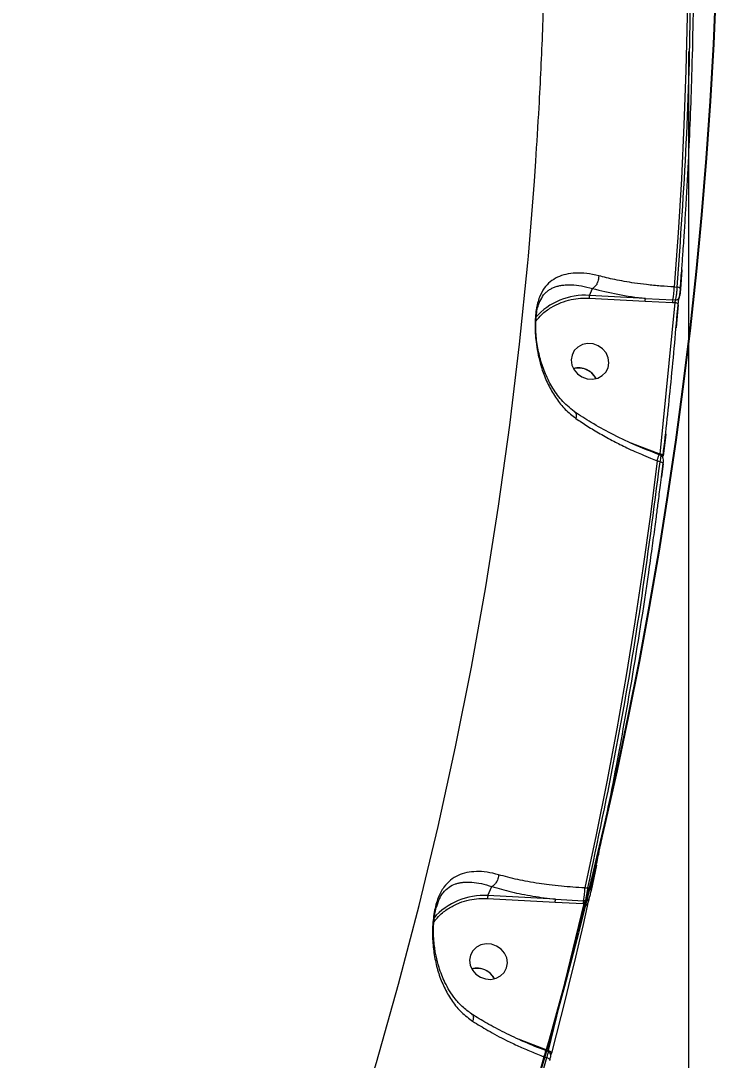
# Model space of a CAD drawing. Header units: millimetres. Extents: x -5609 to 5139, y -3980 to 3221.
# Drawn here: x 3483 to 3647.2, y 143 to 387.3 of the extents above; entities that cross this region are included whole.
import ezdxf

# ---------------------------------------------------------------- set-up
doc = ezdxf.new("R2010")
doc.units = ezdxf.units.MM
doc.layers.add('DIKOM_ОБЪЕКТ', color=7, linetype='Continuous')
doc.layers.add('DIKOM_РАЗМЕР_ОБЪЕКТА', color=7, linetype='Continuous')
doc.styles.add('style1', font='arial.ttf', dxfattribs={"width": 0.8})
doc.dimstyles.new('1-50', dxfattribs={"dimtxt": 300, "dimasz": 200, "dimexe": 100, "dimexo": 0, "dimgap": 100, "dimtad": 1, "dimtxsty": 'style1', "dimcen": 200, "dimclrd": 7, "dimclre": 7, "dimclrt": 7, "dimadec": 1, "dimazin": 2, "dimtfac": 1, "dimtmove": 0, "dimatfit": 2, "dimfxl": 0, "dimlwd": 25, "dimlwe": 18, "dimarcsym": 0})

# ---------------------------------------------------------------- blocks, each defined once
blk = doc.blocks.new('A$Cc336a1e3')
at = {"color": 7, "linetype": 'Continuous', "lineweight": 15}
for p, q in [((6458.58, 1601.64), (6458.24, 1597.14)), ((6436.83, 1595.66), (6437.55, 1597.29)), ((6456.76, 1597.66), (6457.41, 1597.63)), ((6425.1, 1594.11), (6425.18, 1594.24)), ((6436.75, 1595.01), (6449.94, 1594.3)), ((6450.02, 1594.95), (6436.83, 1595.66)), ((6449.94, 1594.3), (6456.38, 1593.99)), ((6450.02, 1594.95), (6456.44, 1594.61)), ((6456.88, 1593.97), (6453.37, 1558.36)), ((6456.38, 1593.99), (6456.88, 1593.97)), ((6457.02, 1594.57), (6456.44, 1594.61)), ((6453.24, 1558.41), (6447.03, 1560.77)), ((6453.36, 1556.55), (6452.73, 1556.79)), ((6453.59, 1558.06), (6453.2, 1558.21)), ((6453.37, 1558.36), (6453.24, 1558.41)), ((6454.11, 1557.85), (6454.2, 1557.93)), ((6454.18, 1556.04), (6453.81, 1552.93)), ((6438.52, 1461.75), (6437.21, 1455.76)), ((6412.95, 1454.55), (6413.89, 1456.69)), ((6435.74, 1456.39), (6436.4, 1456.36)), ((6428.87, 1453.69), (6412.95, 1454.55)), ((6401.1, 1452.5), (6401.43, 1453.51)), ((6412.87, 1453.9), (6428.8, 1453.04)), ((6435.49, 1452.72), (6427.12, 1418.13)), ((6428.8, 1453.04), (6435.36, 1452.73)), ((6428.87, 1453.69), (6435.42, 1453.34)), ((6435.36, 1452.73), (6435.49, 1452.72)), ((6435.82, 1453.32), (6435.42, 1453.34)), ((6426.64, 1418.31), (6420.55, 1420.63)), ((6427.25, 1417.87), (6426.6, 1418.11)), ((6427.12, 1418.13), (6426.64, 1418.31)), ((6426.75, 1416.46), (6426.13, 1416.69))]:
    blk.add_line(p, q, dxfattribs=at)
at = {"color": 8, "linetype": 'Continuous', "lineweight": 15}
for p, q in [((6447.03, 1560.77), (6446.72, 1560.89)), ((6420.55, 1420.63), (6420.37, 1420.7))]:
    blk.add_line(p, q, dxfattribs=at)
at = {"color": 7, "linetype": 'Continuous', "lineweight": 15, "flags": 128}
for points in [[(6459.78, 1699.66), (6459.94, 1686.87), (6459.95, 1674.09), (6459.81, 1661.31), (6459.51, 1648.55), (6459.05, 1635.8), (6458.44, 1623.07), (6457.68, 1610.36), (6456.76, 1597.66)], [(6422.49, 1604.89), (6423.9, 1622.53), (6424.23, 1627.2)], [(6458.24, 1597.14), (6458.24, 1597.22), (6458.24, 1597.23)], [(6457.71, 1593.48), (6457.33, 1589.02), (6457.25, 1588.04)], [(6457.98, 1595.31), (6457.95, 1595.16), (6457.93, 1595.11)], [(6436.29, 1576.08), (6437.56, 1575.99), (6438.77, 1576.23), (6439.85, 1576.8), (6440.69, 1577.63), (6441.23, 1578.67), (6441.42, 1579.83), (6441.26, 1581.02), (6440.75, 1582.14), (6439.93, 1583.1), (6438.88, 1583.82), (6437.67, 1584.24), (6436.41, 1584.34), (6435.19, 1584.09), (6434.12, 1583.53), (6433.28, 1582.69), (6432.74, 1581.65), (6432.54, 1580.49), (6432.71, 1579.3), (6433.22, 1578.19), (6434.03, 1577.23), (6435.08, 1576.51), (6436.29, 1576.08)], [(6433.04, 1578.48), (6433.89, 1578.61), (6435.15, 1578.52)], [(6454.79, 1563.08), (6454.7, 1562.29), (6454.19, 1557.85)], [(6452.73, 1556.79), (6451.15, 1544.13), (6449.41, 1531.5), (6447.52, 1518.9), (6445.47, 1506.33), (6443.27, 1493.79), (6440.91, 1481.29), (6438.4, 1468.82), (6435.74, 1456.39)], [(6454.19, 1557.85), (6454.2, 1557.92), (6454.2, 1557.93)], [(6437.21, 1455.76), (6437.22, 1455.83), (6437.19, 1455.92), (6437.12, 1456), (6437.03, 1456.08), (6436.9, 1456.16), (6436.75, 1456.24), (6436.58, 1456.3), (6436.4, 1456.36)], [(6436.3, 1452.11), (6435.32, 1447.77), (6434.32, 1443.43), (6433.3, 1439.1), (6432.26, 1434.77), (6431.2, 1430.44), (6430.13, 1426.12), (6429.04, 1421.81), (6427.92, 1417.5)], [(6412.41, 1434.97), (6413.67, 1434.87), (6414.89, 1435.12), (6415.96, 1435.68), (6416.8, 1436.52), (6417.34, 1437.56), (6417.54, 1438.72), (6417.38, 1439.91), (6416.87, 1441.02), (6416.05, 1441.98), (6415, 1442.7), (6413.79, 1443.13), (6412.53, 1443.22), (6411.31, 1442.98), (6410.24, 1442.41), (6409.4, 1441.58), (6408.86, 1440.54), (6408.66, 1439.38), (6408.82, 1438.19), (6409.33, 1437.07), (6410.15, 1436.11), (6411.2, 1435.39), (6412.41, 1434.97)], [(6409.16, 1437.36), (6410.01, 1437.5), (6411.27, 1437.4)], [(6427.92, 1417.5), (6427.93, 1417.58), (6427.9, 1417.66), (6427.84, 1417.75), (6427.74, 1417.84), (6427.62, 1417.92), (6427.47, 1418), (6427.3, 1418.07), (6427.12, 1418.13)], [(6426.13, 1416.69), (6422.84, 1404.49), (6419.39, 1392.34), (6415.8, 1380.23), (6412.06, 1368.17), (6408.16, 1356.16), (6404.12, 1344.21), (6399.94, 1332.3), (6395.6, 1320.46)]]:
    blk.add_lwpolyline(points, dxfattribs=at)
at = {"color": 8, "linetype": 'Continuous', "lineweight": 15, "flags": 128}
blk.add_lwpolyline([(6351.43, 1314.88), (6355.6, 1325.11), (6362.53, 1342.89), (6369.12, 1360.81), (6375.35, 1378.86), (6381.24, 1397.02), (6386.77, 1415.31), (6391.95, 1433.71), (6396.77, 1452.21), (6401.23, 1470.82), (6405.33, 1489.51), (6409.08, 1508.3), (6412.46, 1527.17), (6415.48, 1546.11), (6418.13, 1565.13), (6420.42, 1584.21), (6422.35, 1603.34), (6422.49, 1604.89)], dxfattribs=at)
at = {"color": 8, "linetype": 'Continuous', "lineweight": 15}
for centre, radius, start, end in [((6435.82, 1580.06), 15.64, 86.2973, 138.2202), ((6457.41, 1596.57), 1.06, 38.5044, 90.1464), ((6457.1, 1595.48), 0.907, 264.7575, 335.9872), ((6444.16, 1560.4), 9.3, 337.1259, 346.3389), ((6453.33, 1557.29), 1.08, 36.8486, 88.0992), ((6411.94, 1438.95), 15.63, 86.2937, 138.5984), ((6417.56, 1420.31), 9.3, 337.1268, 346.338)]:
    blk.add_arc(centre, radius, start, end, dxfattribs=at)
at = {"color": 7, "linetype": 'Continuous', "lineweight": 15}
for centre, radius, start, end in [((6444.76, 1597.37), 12.01, 346.7062, 1.4123), ((6458.79, 1594.05), 2.42, 166.7332, 181.3325), ((6434.2, 1573.83), 4.79, 28.5678, 103.9404), ((6434.2, 1573.83), 4.78, 28.6437, 78.5351), ((6423.73, 1456.1), 12.01, 346.7064, 1.4123), ((6437.77, 1452.78), 2.42, 166.7322, 181.3333), ((6435.93, 1454.17), 0.864, 262.9537, 344.0877), ((6410.31, 1432.72), 4.79, 28.5675, 103.941), ((6410.32, 1432.71), 4.78, 28.6376, 78.5415)]:
    blk.add_arc(centre, radius, start, end, dxfattribs=at)
for points, knots in [([(6424.19, 1627.21), (6424.47, 1631.41), (6425.16, 1641.7), (6425.89, 1658.1), (6426.43, 1676.4), (6426.65, 1694.72), (6426.56, 1713.06), (6426.15, 1731.4), (6425.42, 1749.75), (6424.64, 1763.87), (6424.08, 1771.87), (6423.95, 1773.75)], [0, 0, 0, 0, 0.086364, 0.211233, 0.336148, 0.46111, 0.586122, 0.711185, 0.836301, 0.96147, 1, 1, 1, 1]), ([(6460.43, 1699.42), (6460.54, 1688.07), (6460.74, 1665.38), (6459.74, 1631.43), (6458.19, 1608.89), (6457.41, 1597.63)], [0, 0, 0, 0, 0.333329, 0.666673, 1, 1, 1, 1]), ([(6458.21, 1597.3), (6458.33, 1598.91), (6458.55, 1601.77), (6458.82, 1605.56), (6459.03, 1608.5), (6459.19, 1610.96), (6459.34, 1613.31), (6459.67, 1618.67), (6460.3, 1630), (6461.07, 1649.17), (6461.38, 1666.48), (6461.42, 1678.76), (6461.41, 1683.17), (6461.39, 1686.77), (6461.36, 1690.04), (6461.31, 1694.28), (6461.26, 1697.43), (6461.23, 1699.17)], [0, 0, 0, 0, 0.047517, 0.084814, 0.111896, 0.134469, 0.157569, 0.181156, 0.292811, 0.492191, 0.745946, 0.801743, 0.852948, 0.875437, 0.907425, 0.948947, 1, 1, 1, 1]), ([(5846.46, 1626.73), (5852.74, 1625.24), (5865.3, 1622.26), (5884.56, 1617.03), (5904.06, 1611.25), (5923.8, 1604.87), (5943.27, 1598.08), (5962.4, 1590.93), (5981.15, 1583.49), (5996.6, 1576.98), (6008.74, 1571.67), (6017.56, 1567.7), (6026.37, 1563.64), (6035.16, 1559.49), (6047.17, 1553.68), (6062.43, 1546.02), (6080.89, 1536.29), (6099.35, 1526.08), (6117.74, 1515.39), (6135.6, 1504.51), (6152.88, 1493.46), (6169.54, 1482.3), (6182.25, 1473.38), (6191.23, 1466.86), (6196.63, 1462.88), (6201.98, 1458.86), (6207.29, 1454.81), (6212.56, 1450.73), (6217.77, 1446.61), (6226.05, 1439.95), (6237.21, 1430.67), (6250.88, 1418.68), (6264.03, 1406.49), (6276.58, 1394.13), (6288.21, 1381.91), (6298.92, 1369.89), (6308.71, 1358.08), (6315.92, 1348.67), (6320.98, 1341.65), (6324.21, 1337), (6327.31, 1332.36), (6330.29, 1327.73), (6333.13, 1323.11), (6337.21, 1316.17), (6342.15, 1306.98), (6347.39, 1295.69), (6351.66, 1284.62), (6354.95, 1273.81), (6357.22, 1263.29), (6358.46, 1253.09), (6358.65, 1243.25), (6357.75, 1233.81), (6355.84, 1224.75), (6353.66, 1219.13), (6352.56, 1216.31)], [0, 0, 0, 0, 0.024819, 0.049681, 0.074585, 0.099531, 0.12452, 0.147881, 0.17128, 0.194715, 0.205777, 0.216847, 0.227925, 0.239011, 0.250105, 0.273561, 0.297359, 0.321499, 0.345981, 0.370806, 0.394284, 0.418061, 0.442135, 0.45031, 0.458518, 0.466761, 0.475037, 0.483347, 0.49169, 0.500068, 0.523695, 0.547624, 0.571855, 0.596389, 0.621225, 0.644678, 0.668395, 0.692375, 0.701869, 0.711403, 0.720978, 0.730593, 0.74025, 0.749946, 0.774408, 0.798991, 0.823694, 0.848519, 0.873464, 0.898529, 0.923716, 0.949023, 0.974451, 1, 1, 1, 1]), ([(6351.98, 1215.39), (6352.21, 1215.95), (6352.76, 1217.23), (6353.47, 1219.17), (6354.12, 1221.08), (6354.62, 1222.7), (6355.02, 1224.07), (6355.75, 1226.84), (6356.65, 1231), (6357.42, 1236.73), (6357.9, 1243.92), (6357.66, 1252.93), (6356.23, 1263.6), (6353.76, 1274.33), (6350.38, 1285.03), (6346.03, 1296.03), (6340.71, 1307.28), (6334.44, 1318.77), (6327.24, 1330.46), (6319.13, 1342.32), (6310.11, 1354.35), (6300.22, 1366.48), (6289.48, 1378.71), (6277.93, 1390.97), (6265.6, 1403.25), (6252.51, 1415.53), (6238.7, 1427.76), (6224.19, 1439.93), (6209.03, 1451.99), (6193.27, 1463.91), (6176.95, 1475.65), (6160.1, 1487.19), (6142.77, 1498.51), (6124.99, 1509.58), (6106.82, 1520.36), (6088.3, 1530.83), (6069.5, 1540.94), (6050.46, 1550.69), (6031.22, 1560.05), (6011.83, 1568.98), (5992.33, 1577.49), (5972.78, 1585.53), (5953.68, 1592.91), (5935.07, 1599.66), (5916.99, 1605.8), (5902.39, 1610.41), (5891.23, 1613.74), (5883.66, 1615.92), (5877.83, 1617.54), (5873.41, 1618.74), (5869.88, 1619.68), (5865.46, 1620.84), (5860.11, 1622.19), (5853.86, 1623.73), (5849.41, 1624.77), (5847.04, 1625.32)], [0, 0, 0, 0, 0.005164, 0.011747, 0.017409, 0.022134, 0.025929, 0.029329, 0.045948, 0.061023, 0.076097, 0.103011, 0.129923, 0.154388, 0.178898, 0.203382, 0.227841, 0.2523, 0.276759, 0.301215, 0.325679, 0.350192, 0.374652, 0.399106, 0.42356, 0.448014, 0.472466, 0.496946, 0.521441, 0.545894, 0.570345, 0.594797, 0.619248, 0.643702, 0.668208, 0.692672, 0.717123, 0.741574, 0.766025, 0.790476, 0.81494, 0.839447, 0.8639, 0.886722, 0.909544, 0.932365, 0.942408, 0.952385, 0.961554, 0.96504, 0.969569, 0.97533, 0.982329, 0.990563, 1, 1, 1, 1]), ([(6351.57, 1214.27), (6352.68, 1217.08), (6354.9, 1222.69), (6356.86, 1231.73), (6357.81, 1241.15), (6357.67, 1250.97), (6356.51, 1260.92), (6354.42, 1270.95), (6351.5, 1281), (6348.47, 1289.21), (6345.85, 1295.42), (6344, 1299.55), (6342.02, 1303.7), (6339.92, 1307.87), (6337.69, 1312.08), (6333.81, 1319.04), (6327.87, 1328.81), (6319.25, 1341.47), (6309.72, 1354.15), (6299.35, 1366.81), (6288.45, 1379.13), (6277.13, 1391.07), (6265.51, 1402.62), (6256.01, 1411.54), (6249.03, 1417.87), (6244.78, 1421.65), (6240.48, 1425.42), (6236.13, 1429.16), (6231.74, 1432.88), (6227.3, 1436.58), (6218.95, 1443.42), (6206.43, 1453.32), (6189.38, 1466.08), (6171.92, 1478.48), (6154.12, 1490.48), (6138.28, 1500.65), (6124.58, 1509.1), (6113.14, 1515.94), (6101.66, 1522.61), (6090.14, 1529.09), (6078.61, 1535.39), (6067.09, 1541.5), (6055.58, 1547.41), (6041.29, 1554.54), (6024.15, 1562.73), (6004.09, 1571.79), (5983.99, 1580.35), (5963.9, 1588.41), (5943.87, 1595.93), (5923.95, 1602.9), (5904.21, 1609.31), (5884.69, 1615.12), (5865.43, 1620.39), (5852.86, 1623.38), (5846.57, 1624.88)], [0, 0, 0, 0, 0.025552, 0.050983, 0.076294, 0.101484, 0.126553, 0.149842, 0.173026, 0.196104, 0.205143, 0.214165, 0.223171, 0.232161, 0.241135, 0.250092, 0.276443, 0.302492, 0.328238, 0.353682, 0.378823, 0.402016, 0.424946, 0.447612, 0.455186, 0.46273, 0.470244, 0.477729, 0.485183, 0.492607, 0.500002, 0.526532, 0.552719, 0.578564, 0.604068, 0.629229, 0.644783, 0.660202, 0.675488, 0.690641, 0.705659, 0.720545, 0.735296, 0.749914, 0.775113, 0.80027, 0.825384, 0.850457, 0.875486, 0.900474, 0.925419, 0.950322, 0.975182, 1, 1, 1, 1]), ([(6439.03, 1600.27), (6438.06, 1600.48), (6436.13, 1600.91), (6433.55, 1600.96), (6431.26, 1600.66), (6429.27, 1599.98), (6427.57, 1598.92), (6426.15, 1597.43), (6425.21, 1595.69), (6424.63, 1593.9), (6424.3, 1592.32), (6424.09, 1590.56), (6424.02, 1588.67), (6424.08, 1586.71), (6424.27, 1584.55), (6424.63, 1582.23), (6425.2, 1579.83), (6426.04, 1577.16), (6427.26, 1574.3), (6429, 1571.39), (6431.08, 1568.78), (6432.78, 1567.43), (6433.63, 1566.75)], [0, 0, 0, 0, 0.061025, 0.122222, 0.183668, 0.245486, 0.307599, 0.369818, 0.433521, 0.466863, 0.498204, 0.530694, 0.563164, 0.594251, 0.627589, 0.66974, 0.711896, 0.753657, 0.815789, 0.877568, 0.938676, 1, 1, 1, 1]), ([(6439.03, 1600.27), (6439.01, 1600.02), (6438.98, 1599.57), (6438.81, 1598.99), (6438.68, 1598.66), (6438.61, 1598.51), (6438.59, 1598.48), (6438.59, 1598.47), (6438.59, 1598.46), (6438.59, 1598.46), (6438.58, 1598.18), (6438.06, 1597.67), (6437.72, 1597.41), (6437.55, 1597.29)], [0, 0, 0, 0, 0.208162, 0.368003, 0.466885, 0.492065, 0.498486, 0.500197, 0.500685, 0.500814, 0.500884, 0.758111, 1, 1, 1, 1]), ([(6456.76, 1597.66), (6455.69, 1597.72), (6453.5, 1597.85), (6450.39, 1598.16), (6447.54, 1598.53), (6445.04, 1598.94), (6442.83, 1599.36), (6440.84, 1599.8), (6439.62, 1600.12), (6439.03, 1600.27)], [0, 0, 0, 0, 0.166907, 0.343394, 0.499287, 0.637431, 0.766929, 0.887791, 1, 1, 1, 1]), ([(6437.55, 1597.29), (6437.55, 1597.29), (6437.55, 1597.29), (6437.55, 1597.29), (6437.55, 1597.29)], [0, 0, 0, 0, 0.460391, 1, 1, 1, 1]), ([(6437.55, 1597.29), (6439.49, 1596.8), (6443.38, 1595.83), (6447.81, 1595.24), (6450.02, 1594.95)], [0, 0, 0, 0, 0.500701, 1, 1, 1, 1]), ([(6457.41, 1597.63), (6457.4, 1597.33), (6457.36, 1596.76), (6457.27, 1595.89), (6457.15, 1595.11), (6457.06, 1594.75), (6457.02, 1594.57)], [0, 0, 0, 0, 0.263729, 0.499746, 0.750638, 1, 1, 1, 1]), ([(6457.93, 1595.11), (6457.96, 1595.23), (6458.02, 1595.49), (6458.11, 1596.04), (6458.19, 1596.65), (6458.22, 1597.03), (6458.24, 1597.23)], [0, 0, 0, 0, 0.251831, 0.502288, 0.751592, 1, 1, 1, 1]), ([(6458.24, 1597.14), (6458.22, 1596.97), (6458.19, 1596.64), (6458.13, 1596.11), (6458.07, 1595.73), (6458.04, 1595.59), (6458.03, 1595.56)], [0, 0, 0, 0, 0.303884, 0.607683, 0.91169, 1, 1, 1, 1]), ([(6433.63, 1568.09), (6432.57, 1568.92), (6430.51, 1570.52), (6428.2, 1573.71), (6426.47, 1577.07), (6425.27, 1580.55), (6424.61, 1583.58), (6424.3, 1586.08), (6424.19, 1588.01), (6424.22, 1589.92), (6424.41, 1591.68), (6424.73, 1593.18), (6425.02, 1593.9), (6425.16, 1594.27)], [0, 0, 0, 0, 0.144989, 0.281757, 0.411146, 0.530819, 0.644527, 0.702159, 0.760755, 0.819356, 0.87861, 0.938585, 1, 1, 1, 1]), ([(6436.83, 1595.66), (6436.82, 1595.63), (6436.8, 1595.57), (6436.77, 1595.4), (6436.76, 1595.2), (6436.76, 1595.07), (6436.75, 1595.01)], [0, 0, 0, 0, 0.250081, 0.500056, 0.750018, 1, 1, 1, 1]), ([(6449.94, 1594.3), (6449.94, 1594.36), (6449.94, 1594.46), (6449.95, 1594.59), (6449.96, 1594.68), (6449.98, 1594.77), (6449.99, 1594.88), (6450.01, 1594.92), (6450.02, 1594.95)], [0, 0, 0, 0, 0.239462, 0.368343, 0.49998, 0.631619, 0.76045, 1, 1, 1, 1]), ([(6454.16, 1558.01), (6454.81, 1563.75), (6456.13, 1575.6), (6457.15, 1587.5), (6457.68, 1593.64)], [0, 0, 0, 0, 0.484375, 1, 1, 1, 1]), ([(6456.96, 1594.3), (6456.95, 1594.25), (6456.92, 1594.14), (6456.9, 1594.03), (6456.88, 1593.97)], [0, 0, 0, 0, 0.465233, 1, 1, 1, 1]), ([(6457.71, 1593.48), (6457.71, 1593.53), (6457.72, 1593.63), (6457.54, 1593.78), (6457.25, 1593.9), (6457, 1593.95), (6456.88, 1593.97)], [0, 0, 0, 0, 0.240568, 0.499924, 0.75941, 1, 1, 1, 1]), ([(6457.02, 1594.57), (6457.02, 1594.54), (6457, 1594.47), (6456.98, 1594.36), (6456.96, 1594.3)], [0, 0, 0, 0, 0.495271, 1, 1, 1, 1]), ([(6457.71, 1593.56), (6457.72, 1593.71), (6457.75, 1594), (6457.81, 1594.44), (6457.87, 1594.84), (6457.91, 1595.02), (6457.93, 1595.11)], [0, 0, 0, 0, 0.251861, 0.502464, 0.751936, 1, 1, 1, 1]), ([(6453.2, 1558.21), (6451.2, 1558.99), (6447.33, 1560.52), (6442, 1563.1), (6437.29, 1565.69), (6434.59, 1567.46), (6433.29, 1568.32)], [0, 0, 0, 0, 0.273976, 0.531329, 0.774571, 1, 1, 1, 1]), ([(6433.63, 1566.75), (6434.53, 1566.14), (6436.34, 1564.92), (6439.34, 1563.12), (6441.93, 1561.7), (6444.07, 1560.6), (6445.72, 1559.8), (6447.4, 1559.02), (6449.23, 1558.21), (6450.96, 1557.48), (6452.2, 1557), (6452.73, 1556.79)], [0, 0, 0, 0, 0.162942, 0.327998, 0.500248, 0.573846, 0.656947, 0.749546, 0.822714, 0.924853, 1, 1, 1, 1]), ([(6454.19, 1556.12), (6454.21, 1556.33), (6454.25, 1556.75), (6454.22, 1557.29), (6454.06, 1557.69), (6453.83, 1557.94), (6453.67, 1558.02), (6453.59, 1558.06)], [0, 0, 0, 0, 0.273031, 0.524641, 0.76705, 0.885881, 1, 1, 1, 1]), ([(6453.36, 1556.55), (6451.92, 1545.33), (6449.02, 1522.89), (6443.37, 1489.47), (6438.72, 1467.39), (6436.4, 1456.36)], [0, 0, 0, 0, 0.333329, 0.666673, 1, 1, 1, 1]), ([(6437.19, 1455.92), (6437.53, 1457.49), (6438.15, 1460.29), (6438.94, 1464), (6439.55, 1466.88), (6440.05, 1469.29), (6440.52, 1471.59), (6441.59, 1476.85), (6443.77, 1487.97), (6447.16, 1506.81), (6449.84, 1523.87), (6451.56, 1536), (6452.15, 1540.36), (6452.62, 1543.92), (6453.04, 1547.15), (6453.57, 1551.35), (6453.95, 1554.47), (6454.15, 1556.2)], [0, 0, 0, 0, 0.047516, 0.084813, 0.111896, 0.134469, 0.157569, 0.181155, 0.29281, 0.492191, 0.745946, 0.801742, 0.852948, 0.875437, 0.907425, 0.948947, 1, 1, 1, 1]), ([(6454.18, 1556.04), (6454.19, 1556.08), (6454.19, 1556.18), (6454.01, 1556.34), (6453.72, 1556.48), (6453.48, 1556.53), (6453.36, 1556.55)], [0, 0, 0, 0, 0.240676, 0.500101, 0.759392, 1, 1, 1, 1]), ([(6415.48, 1459.47), (6414.55, 1459.7), (6412.7, 1460.15), (6410.21, 1460.27), (6407.94, 1460.03), (6405.91, 1459.37), (6404.12, 1458.28), (6402.8, 1456.9), (6401.88, 1455.42), (6401.26, 1454.06), (6400.73, 1452.48), (6400.33, 1450.69), (6400.06, 1448.77), (6399.93, 1446.81), (6399.93, 1444.84), (6400.08, 1442.31), (6400.53, 1439.26), (6401.47, 1435.8), (6402.8, 1432.58), (6404.55, 1429.64), (6406.69, 1427.03), (6408.48, 1425.7), (6409.37, 1425.03)], [0, 0, 0, 0, 0.060876, 0.12226, 0.183724, 0.245802, 0.307726, 0.370776, 0.403958, 0.434891, 0.467531, 0.500174, 0.531666, 0.565143, 0.597097, 0.628916, 0.691932, 0.754147, 0.816303, 0.877596, 0.938997, 1, 1, 1, 1]), ([(6415.48, 1459.47), (6415.45, 1459.23), (6415.4, 1458.8), (6415.21, 1458.26), (6415.07, 1457.95), (6414.99, 1457.82), (6414.97, 1457.78), (6414.97, 1457.77), (6414.82, 1457.5), (6414.47, 1457.04), (6414.08, 1456.81), (6413.89, 1456.69)], [0, 0, 0, 0, 0.206181, 0.364535, 0.463872, 0.490104, 0.497343, 0.4995, 0.500648, 0.759699, 1, 1, 1, 1]), ([(6435.74, 1456.39), (6434.81, 1456.44), (6432.95, 1456.53), (6430.15, 1456.76), (6427.49, 1457.05), (6424.85, 1457.42), (6422.39, 1457.83), (6419.94, 1458.32), (6417.64, 1458.86), (6416.18, 1459.27), (6415.48, 1459.47)], [0, 0, 0, 0, 0.125625, 0.250406, 0.385735, 0.499676, 0.630687, 0.750894, 0.878936, 1, 1, 1, 1]), ([(6413.89, 1456.69), (6413.89, 1456.69), (6413.89, 1456.69), (6413.89, 1456.69), (6413.89, 1456.69)], [0, 0, 0, 0, 0.455316, 1, 1, 1, 1]), ([(6413.89, 1456.69), (6415.4, 1456.26), (6418.42, 1455.4), (6423.47, 1454.39), (6427.08, 1453.92), (6428.87, 1453.69)], [0, 0, 0, 0, 0.332592, 0.667044, 1, 1, 1, 1]), ([(6412.95, 1454.55), (6412.94, 1454.51), (6412.92, 1454.45), (6412.89, 1454.28), (6412.87, 1454.09), (6412.87, 1453.96), (6412.87, 1453.9)], [0, 0, 0, 0, 0.249993, 0.49999, 0.74999, 1, 1, 1, 1]), ([(6436.4, 1456.36), (6436.36, 1456.08), (6436.29, 1455.52), (6436.13, 1454.64), (6435.97, 1453.85), (6435.87, 1453.49), (6435.82, 1453.32)], [0, 0, 0, 0, 0.248569, 0.497983, 0.754251, 1, 1, 1, 1]), ([(6437.21, 1455.76), (6437.18, 1455.59), (6437.1, 1455.26), (6436.97, 1454.74), (6436.85, 1454.26), (6436.79, 1454.04), (6436.76, 1453.94)], [0, 0, 0, 0, 0.250031, 0.499891, 0.749926, 1, 1, 1, 1]), ([(6409.47, 1426.5), (6408.69, 1427.05), (6407.17, 1428.12), (6405.36, 1430.1), (6403.94, 1432.11), (6402.59, 1434.58), (6401.52, 1437.31), (6400.86, 1439.88), (6400.53, 1441.68), (6400.32, 1443.23), (6400.18, 1444.99), (6400.16, 1447.03), (6400.32, 1449.19), (6400.63, 1451.2), (6400.98, 1452.15), (6401.1, 1452.5)], [0, 0, 0, 0, 0.104375, 0.20147, 0.289433, 0.36888, 0.501401, 0.596081, 0.638595, 0.68504, 0.749274, 0.808706, 0.877693, 0.955058, 1, 1, 1, 1]), ([(6401.07, 1452.51), (6401.15, 1452.76), (6401.26, 1453.12), (6401.39, 1453.39), (6401.44, 1453.49)], [0, 0, 0, 0, 0.662249, 1, 1, 1, 1]), ([(6428.8, 1453.04), (6428.8, 1453.1), (6428.8, 1453.19), (6428.81, 1453.33), (6428.82, 1453.42), (6428.83, 1453.51), (6428.85, 1453.61), (6428.86, 1453.66), (6428.87, 1453.69)], [0, 0, 0, 0, 0.23946, 0.368384, 0.500004, 0.631603, 0.76052, 1, 1, 1, 1]), ([(6435.82, 1453.32), (6435.82, 1453.3), (6435.81, 1453.27), (6435.77, 1453.18), (6435.7, 1453.05), (6435.6, 1452.88), (6435.53, 1452.77), (6435.49, 1452.72)], [0, 0, 0, 0, 0.112375, 0.228515, 0.47679, 0.732959, 1, 1, 1, 1]), ([(6436.3, 1452.11), (6436.3, 1452.16), (6436.31, 1452.27), (6436.13, 1452.44), (6435.85, 1452.61), (6435.61, 1452.68), (6435.49, 1452.72)], [0, 0, 0, 0, 0.240567, 0.499986, 0.759575, 1, 1, 1, 1]), ([(6436.76, 1453.94), (6436.73, 1453.83), (6436.66, 1453.61), (6436.54, 1453.13), (6436.41, 1452.61), (6436.34, 1452.28), (6436.3, 1452.11)], [0, 0, 0, 0, 0.250087, 0.50011, 0.749972, 1, 1, 1, 1]), ([(6426.6, 1418.11), (6424.87, 1418.78), (6421.53, 1420.09), (6416.89, 1422.29), (6412.74, 1424.48), (6410.3, 1425.99), (6409.13, 1426.72)], [0, 0, 0, 0, 0.273906, 0.530787, 0.774015, 1, 1, 1, 1]), ([(6409.37, 1425.03), (6410.54, 1424.31), (6413.04, 1422.75), (6416.72, 1420.8), (6420.16, 1419.16), (6423.1, 1417.87), (6425.12, 1417.08), (6426.13, 1416.69)], [0, 0, 0, 0, 0.233009, 0.500588, 0.666489, 0.833039, 1, 1, 1, 1]), ([(6427.12, 1418.13), (6427.12, 1418.08), (6427.11, 1417.97), (6427.11, 1417.91), (6427.1, 1417.88)], [0, 0, 0, 0, 0.534774, 1, 1, 1, 1]), ([(6427.56, 1415.9), (6427.66, 1416.28), (6427.81, 1416.85), (6427.65, 1417.47), (6427.41, 1417.77), (6427.23, 1417.86), (6427.15, 1417.9)], [0, 0, 0, 0, 0.501993, 0.74912, 0.87595, 1, 1, 1, 1]), ([(6427.78, 1417.18), (6427.78, 1417.18), (6427.8, 1417.16), (6427.85, 1417.25), (6427.9, 1417.42), (6427.93, 1417.51)], [0, 0, 0, 0, 0.006224, 0.465096, 1, 1, 1, 1]), ([(6426.75, 1416.46), (6423.79, 1405.65), (6417.86, 1384.03), (6407.71, 1352), (6400.09, 1330.95), (6396.29, 1320.42)], [0, 0, 0, 0, 0.333329, 0.666672, 1, 1, 1, 1]), ([(6427.55, 1415.83), (6427.55, 1415.88), (6427.56, 1415.98), (6427.39, 1416.16), (6427.11, 1416.34), (6426.87, 1416.42), (6426.75, 1416.46)], [0, 0, 0, 0, 0.240624, 0.500051, 0.759487, 1, 1, 1, 1])]:
    blk.add_open_spline(points, degree=3, knots=knots, dxfattribs=at)
at = {"color": 8, "linetype": 'Continuous', "lineweight": 15}
for points, knots in [([(5932.43, 1640.84), (5937.53, 1639.16), (5947.74, 1635.79), (5963.15, 1630.29), (5978.57, 1624.49), (5994.01, 1618.35), (6008.5, 1612.28), (6022.08, 1606.33), (6034.73, 1600.58), (6047.43, 1594.57), (6060.16, 1588.32), (6072.9, 1581.84), (6085.41, 1575.24), (6097.69, 1568.53), (6109.72, 1561.72), (6121.73, 1554.7), (6133.68, 1547.46), (6145.56, 1540.02), (6156.6, 1532.87), (6166.8, 1526.04), (6176.19, 1519.57), (6185.49, 1512.98), (6194.69, 1506.26), (6203.76, 1499.42), (6212.7, 1492.47), (6223.28, 1483.98), (6235.33, 1473.88), (6248.58, 1462.13), (6261.29, 1450.17), (6271.61, 1439.81), (6279.83, 1431.1), (6286.19, 1424.08), (6292.3, 1417.03), (6298.14, 1409.96), (6303.7, 1402.87), (6308.97, 1395.78), (6314.45, 1387.97), (6320, 1379.45), (6325.43, 1370.27), (6330.25, 1361.18), (6334.46, 1352.19), (6338.21, 1342.72), (6340.87, 1334.8), (6341.91, 1330), (6342.22, 1328.57)], [0, 0, 0, 0, 0.027414, 0.054853, 0.082104, 0.109256, 0.136553, 0.158779, 0.181178, 0.20375, 0.226496, 0.249415, 0.272508, 0.294573, 0.316858, 0.339361, 0.362082, 0.385022, 0.40818, 0.427131, 0.44625, 0.465538, 0.484996, 0.504623, 0.524419, 0.544385, 0.576741, 0.609548, 0.642807, 0.676517, 0.695985, 0.7156, 0.735363, 0.755273, 0.77533, 0.795536, 0.815889, 0.842723, 0.869757, 0.896992, 0.924426, 0.952061, 0.985722, 1, 1, 1, 1]), ([(6353.67, 1272.54), (6353.66, 1272.59), (6352.91, 1276.16), (6350.47, 1283.56), (6346.28, 1294.72), (6340.97, 1306.18), (6334.71, 1317.85), (6327.47, 1329.73), (6319.26, 1341.82), (6310.08, 1354.11), (6299.97, 1366.55), (6288.98, 1379.05), (6277.17, 1391.58), (6264.56, 1404.09), (6251.16, 1416.61), (6236.97, 1429.11), (6222.02, 1441.57), (6206.39, 1453.91), (6190.16, 1466.08), (6173.39, 1478.03), (6156.09, 1489.77), (6138.25, 1501.29), (6119.92, 1512.56), (6101.17, 1523.53), (6082.13, 1534.13), (6062.85, 1544.33), (6043.36, 1554.13), (6023.65, 1563.52), (6003.75, 1572.49), (5983.72, 1581.01), (5963.69, 1589.02), (5943.75, 1596.5), (5923.95, 1603.41), (5904.28, 1609.78), (5884.75, 1615.59), (5865.38, 1620.86), (5852.71, 1623.87), (5846.36, 1625.37)], [0, 0, 0, 0, 0.000445, 0.029977, 0.059492, 0.088897, 0.118182, 0.147437, 0.176763, 0.20622, 0.235762, 0.265243, 0.294546, 0.323812, 0.353102, 0.382477, 0.412, 0.441529, 0.47092, 0.500234, 0.529534, 0.558879, 0.588414, 0.617937, 0.647358, 0.676663, 0.705915, 0.73522, 0.764663, 0.794187, 0.823692, 0.853036, 0.88229, 0.911571, 0.940941, 0.970423, 1, 1, 1, 1]), ([(6425.18, 1594.24), (6425.46, 1594.79), (6425.89, 1595.65), (6426.64, 1596.42), (6427.29, 1596.93), (6428.01, 1597.35), (6428.8, 1597.68), (6429.65, 1597.92), (6430.59, 1598.09), (6431.59, 1598.17), (6433, 1598.17), (6434.91, 1597.99), (6436.67, 1597.52), (6437.55, 1597.29)], [0, 0, 0, 0, 0.129826, 0.201752, 0.273882, 0.346461, 0.419678, 0.49295, 0.56584, 0.642602, 0.711501, 0.856316, 1, 1, 1, 1]), ([(6424.24, 1589.61), (6424.69, 1590.15), (6425.71, 1591.39), (6427.75, 1592.85), (6430.08, 1594.01), (6432.42, 1594.7), (6434.64, 1595.04), (6436.07, 1595.02), (6436.75, 1595.01)], [0, 0, 0, 0, 0.152122, 0.35145, 0.536386, 0.706049, 0.860386, 1, 1, 1, 1]), ([(6433.37, 1568.22), (6433.47, 1568.16), (6433.57, 1568.11), (6433.62, 1567.99), (6433.64, 1567.97), (6433.67, 1567.89), (6433.73, 1567.7), (6433.76, 1567.32), (6433.68, 1566.96), (6433.63, 1566.75)], [0, 0, 0, 0, 0.269969, 0.271666, 0.28545, 0.323859, 0.468759, 0.699565, 1, 1, 1, 1]), ([(6453.24, 1558.41), (6453.23, 1558.36), (6453.19, 1558.28), (6453.18, 1558.23), (6453.17, 1558.2)], [0, 0, 0, 0, 0.559421, 1, 1, 1, 1]), ([(6453.58, 1558.03), (6453.59, 1558.04), (6453.62, 1558.07), (6453.59, 1557.82), (6453.52, 1557.31), (6453.41, 1556.81), (6453.36, 1556.55)], [0, 0, 0, 0, 0.08492, 0.395963, 0.698576, 1, 1, 1, 1]), ([(6453.37, 1558.36), (6453.39, 1558.31), (6453.42, 1558.19), (6453.46, 1558.07), (6453.49, 1558.04), (6453.49, 1558.03)], [0, 0, 0, 0, 0.411893, 0.807051, 1, 1, 1, 1]), ([(6401.44, 1453.49), (6401.57, 1453.77), (6401.88, 1454.46), (6402.65, 1455.56), (6403.78, 1456.62), (6404.92, 1457.17), (6405.7, 1457.41), (6406.04, 1457.5), (6406.43, 1457.58), (6406.81, 1457.64), (6407.24, 1457.7), (6407.67, 1457.73), (6408.18, 1457.75), (6408.67, 1457.74), (6409.72, 1457.69), (6411.39, 1457.47), (6413.06, 1456.95), (6413.89, 1456.69)], [0, 0, 0, 0, 0.05253, 0.124175, 0.268899, 0.414097, 0.440644, 0.470987, 0.50038, 0.535899, 0.561448, 0.601492, 0.634917, 0.673032, 0.708181, 0.85487, 1, 1, 1, 1]), ([(6400.29, 1448.42), (6400.75, 1448.99), (6401.8, 1450.25), (6403.86, 1451.74), (6406.2, 1452.9), (6408.53, 1453.59), (6410.75, 1453.92), (6412.19, 1453.91), (6412.87, 1453.9)], [0, 0, 0, 0, 0.158493, 0.356302, 0.539856, 0.708249, 0.861431, 1, 1, 1, 1]), ([(6409.21, 1426.63), (6409.33, 1426.57), (6409.46, 1426.5), (6409.46, 1426.37), (6409.46, 1426.37), (6409.46, 1426.37), (6409.47, 1426.35), (6409.5, 1426.26), (6409.54, 1426.06), (6409.54, 1425.65), (6409.43, 1425.26), (6409.37, 1425.03)], [0, 0, 0, 0, 0.294583, 0.294684, 0.295556, 0.297913, 0.307013, 0.342461, 0.481697, 0.706805, 1, 1, 1, 1]), ([(6426.64, 1418.31), (6426.63, 1418.27), (6426.6, 1418.18), (6426.58, 1418.13), (6426.57, 1418.11)], [0, 0, 0, 0, 0.55955, 1, 1, 1, 1]), ([(6427.14, 1417.87), (6427.14, 1417.88), (6427.16, 1417.92), (6427.11, 1417.69), (6426.97, 1417.21), (6426.83, 1416.72), (6426.75, 1416.46)], [0, 0, 0, 0, 0.088781, 0.393375, 0.679893, 1, 1, 1, 1]), ([(6427.74, 1416.66), (6427.76, 1416.78), (6427.79, 1417.01), (6427.73, 1417.29), (6427.63, 1417.4), (6427.61, 1417.42)], [0, 0, 0, 0, 0.442817, 0.917875, 1, 1, 1, 1])]:
    blk.add_open_spline(points, degree=3, knots=knots, dxfattribs=at)
blk = doc.blocks.new('*D3')
at = {"layer": 'Defpoints', "color": 0, "transparency": 16777216}
for p in [(3639.92, 380.08), (-2820.17, -123), (3639.92, -3311)]:
    blk.add_point(p, dxfattribs=at)
at = {"layer": 'DIKOM_РАЗМЕР_ОБЪЕКТА', "color": 7, "lineweight": 18, "transparency": 16777216}
for p, q in [((3639.92, 380.08), (3639.92, -3411)), ((-2820.17, -123), (-2820.17, -3411))]:
    blk.add_line(p, q, dxfattribs=at)
at = {"layer": 'DIKOM_РАЗМЕР_ОБЪЕКТА', "color": 7, "lineweight": 25, "transparency": 16777216}
blk.add_line((-2620.17, -3311), (3439.92, -3311), dxfattribs=at)
at = {"layer": 'DIKOM_РАЗМЕР_ОБЪЕКТА', "color": 7, "transparency": 16777216}
for points in [[(-2620.17, -3277.67), (-2620.17, -3344.33), (-2820.17, -3311)], [(3439.92, -3277.67), (3439.92, -3344.33), (3639.92, -3311)]]:
    blk.add_solid(points, dxfattribs=at)
at = {"layer": 'DIKOM_РАЗМЕР_ОБЪЕКТА', "color": 7, "transparency": 16777216, "insert": (300, -3057.83), "char_height": 300, "attachment_point": 5, "style": 'style1'}
blk.add_mtext('6450', dxfattribs=at)

msp = doc.modelspace()

# ---------------------------------------------------------------- linework, layer by layer
at = {"layer": 'DIKOM_РАЗМЕР_ОБЪЕКТА'}
msp.add_circle((2594.5, 436), 1052.678, dxfattribs=at)

# ---------------------------------------------------------------- block references
at = {"layer": 'DIKOM_ОБЪЕКТ'}
msp.add_blockref('A$Cc336a1e3', (-2820.166, -1272.903), dxfattribs=at)

# ---------------------------------------------------------------- dimensions: what is measured, and where the dimension line sits
at = {"layer": 'DIKOM_РАЗМЕР_ОБЪЕКТА'}
dim = msp.add_linear_dim(base=(3639.915, -3311), p1=(-2820.166, -123), p2=(3639.915, 380.085), text='6450', dimstyle='1-50', dxfattribs=at)
dim.commit()
dim.dimension.update_dxf_attribs({"geometry": '*D3', "text_midpoint": (300, -3311), "dimtype": 160})

doc.saveas('drawing.dxf')
